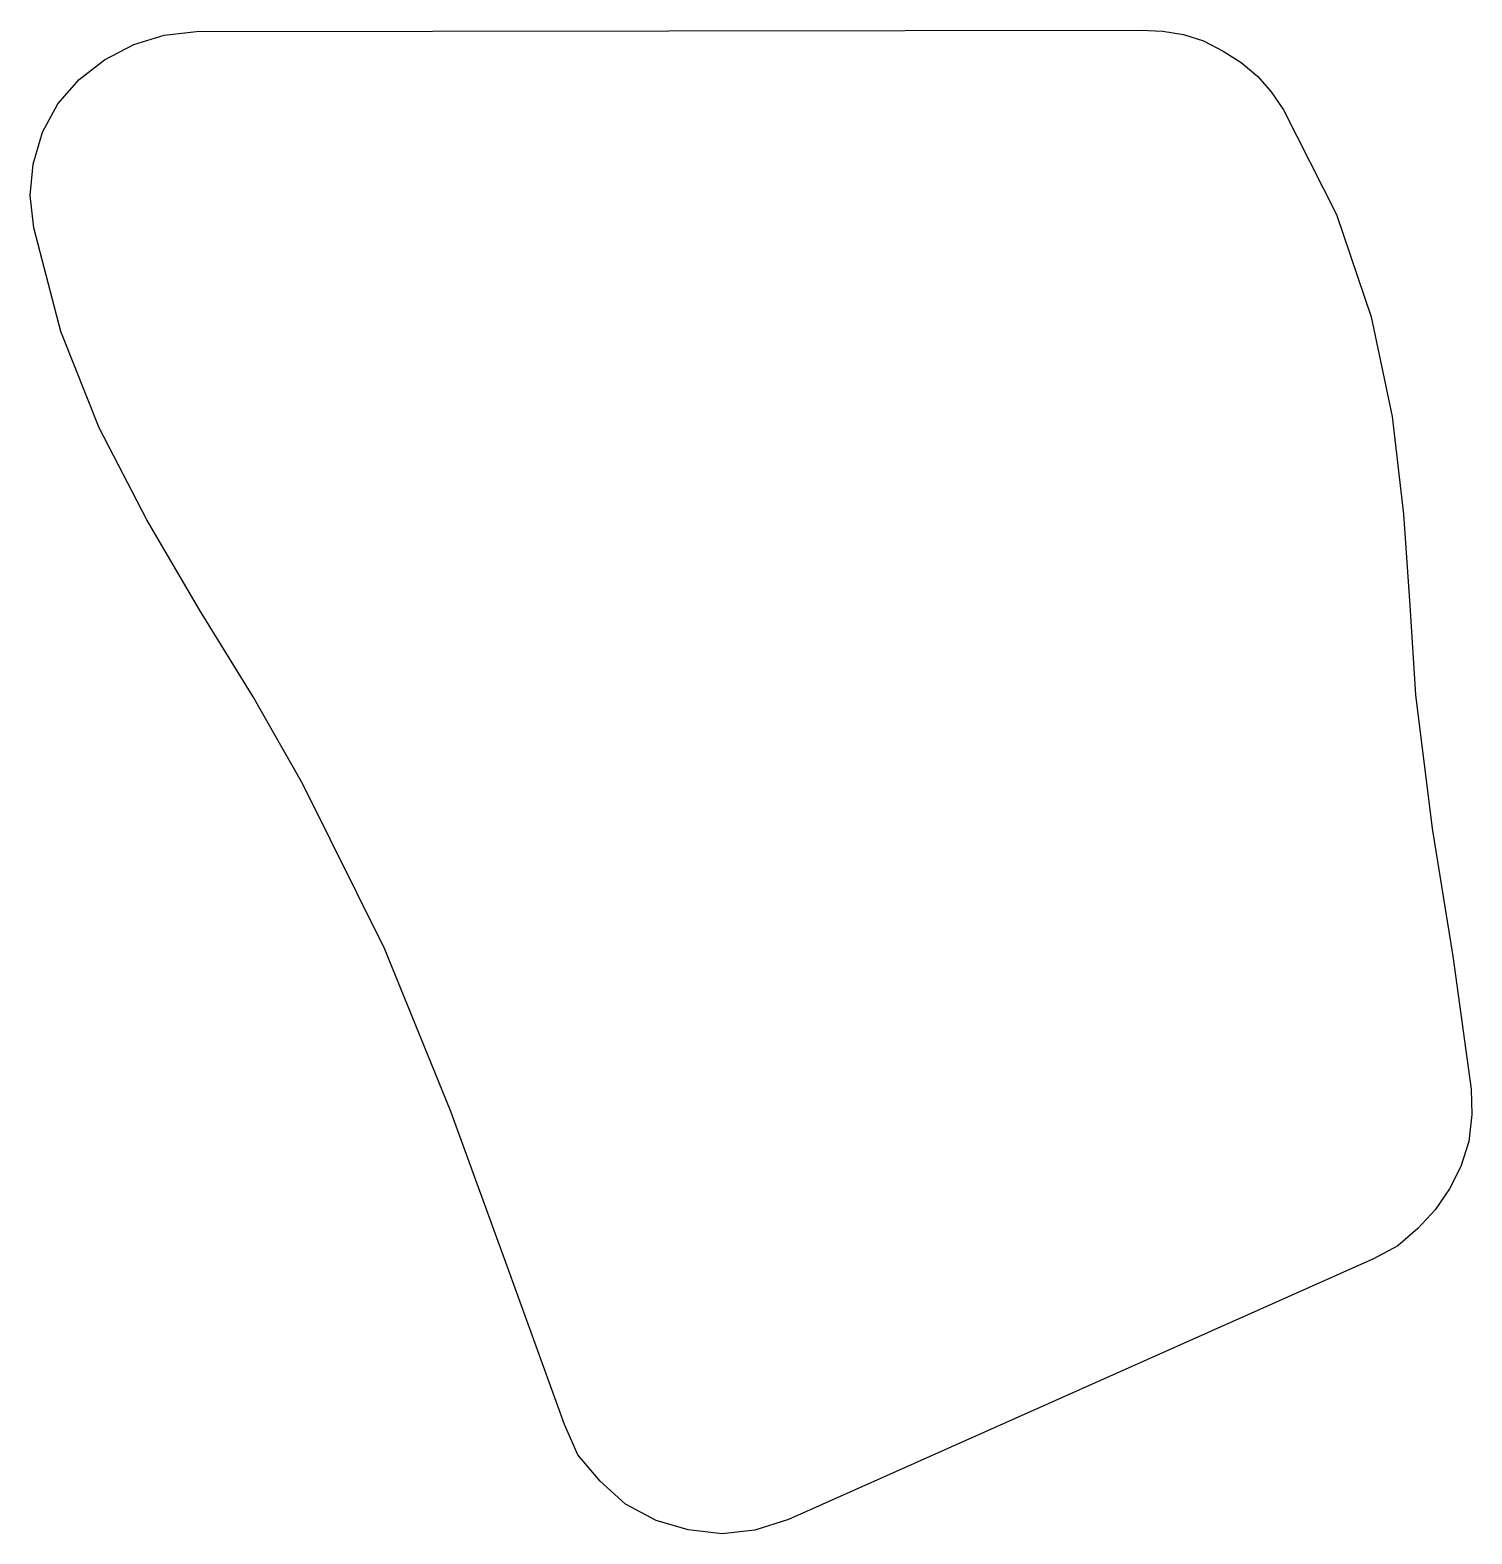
# Model space of a CAD drawing. Extents: x 0.1 to 26.2, y 0.1 to 27.3.
import ezdxf

# ---------------------------------------------------------------- set-up
doc = ezdxf.new("R2010")
doc.units = 0
doc.layers.add('Layer_1', color=7, linetype='CONTINUOUS')

msp = doc.modelspace()

# ---------------------------------------------------------------- linework, layer by layer
at = {"layer": 'Layer_1', "color": 7}
msp.add_lwpolyline([(26.171039, 8.173606), (26.182085, 7.715128), (26.128998, 7.228096), (25.982112, 6.776535), (25.774624, 6.375224), (25.520881, 5.991936), (25.206213, 5.658755), (24.844323, 5.343166), (24.40716, 5.109912), (13.836424, 0.403518), (13.227947, 0.209839), (12.639913, 0.141111), (12.027357, 0.21593), (11.450881, 0.384046), (10.895814, 0.677543), (10.440316, 1.092604), (10.035248, 1.568734), (9.791319, 2.116607), (8.779068, 4.909696), (7.739085, 7.767671), (6.544058, 10.711081), (5.06604, 13.682961), (4.173114, 15.254837), (3.201706, 16.830387), (2.247854, 18.452371), (1.390686, 20.117401), (0.694979, 21.854318), (0.209552, 23.723474), (0.141111, 24.310864), (0.198374, 24.876987), (0.366346, 25.453786), (0.641821, 25.962599), (1.024797, 26.403425), (1.483047, 26.761917), (2.01625, 27.03793), (2.561238, 27.203341), (3.148305, 27.271639), (20.206019, 27.29742), (20.600041, 27.279767), (20.97554, 27.215252), (21.334126, 27.10459), (21.688538, 26.914838), (22.011688, 26.711166), (22.316315, 26.460632), (22.555842, 26.181112), (22.778779, 25.855591), (23.735744, 23.964679), (24.363786, 22.120403), (24.741389, 20.319089), (24.946712, 18.556921), (25.062412, 16.909315), (25.164086, 15.294081), (25.466547, 12.880067), (25.83635, 10.573269), (26.171039, 8.173604)], dxfattribs=at)

doc.saveas('drawing.dxf')
